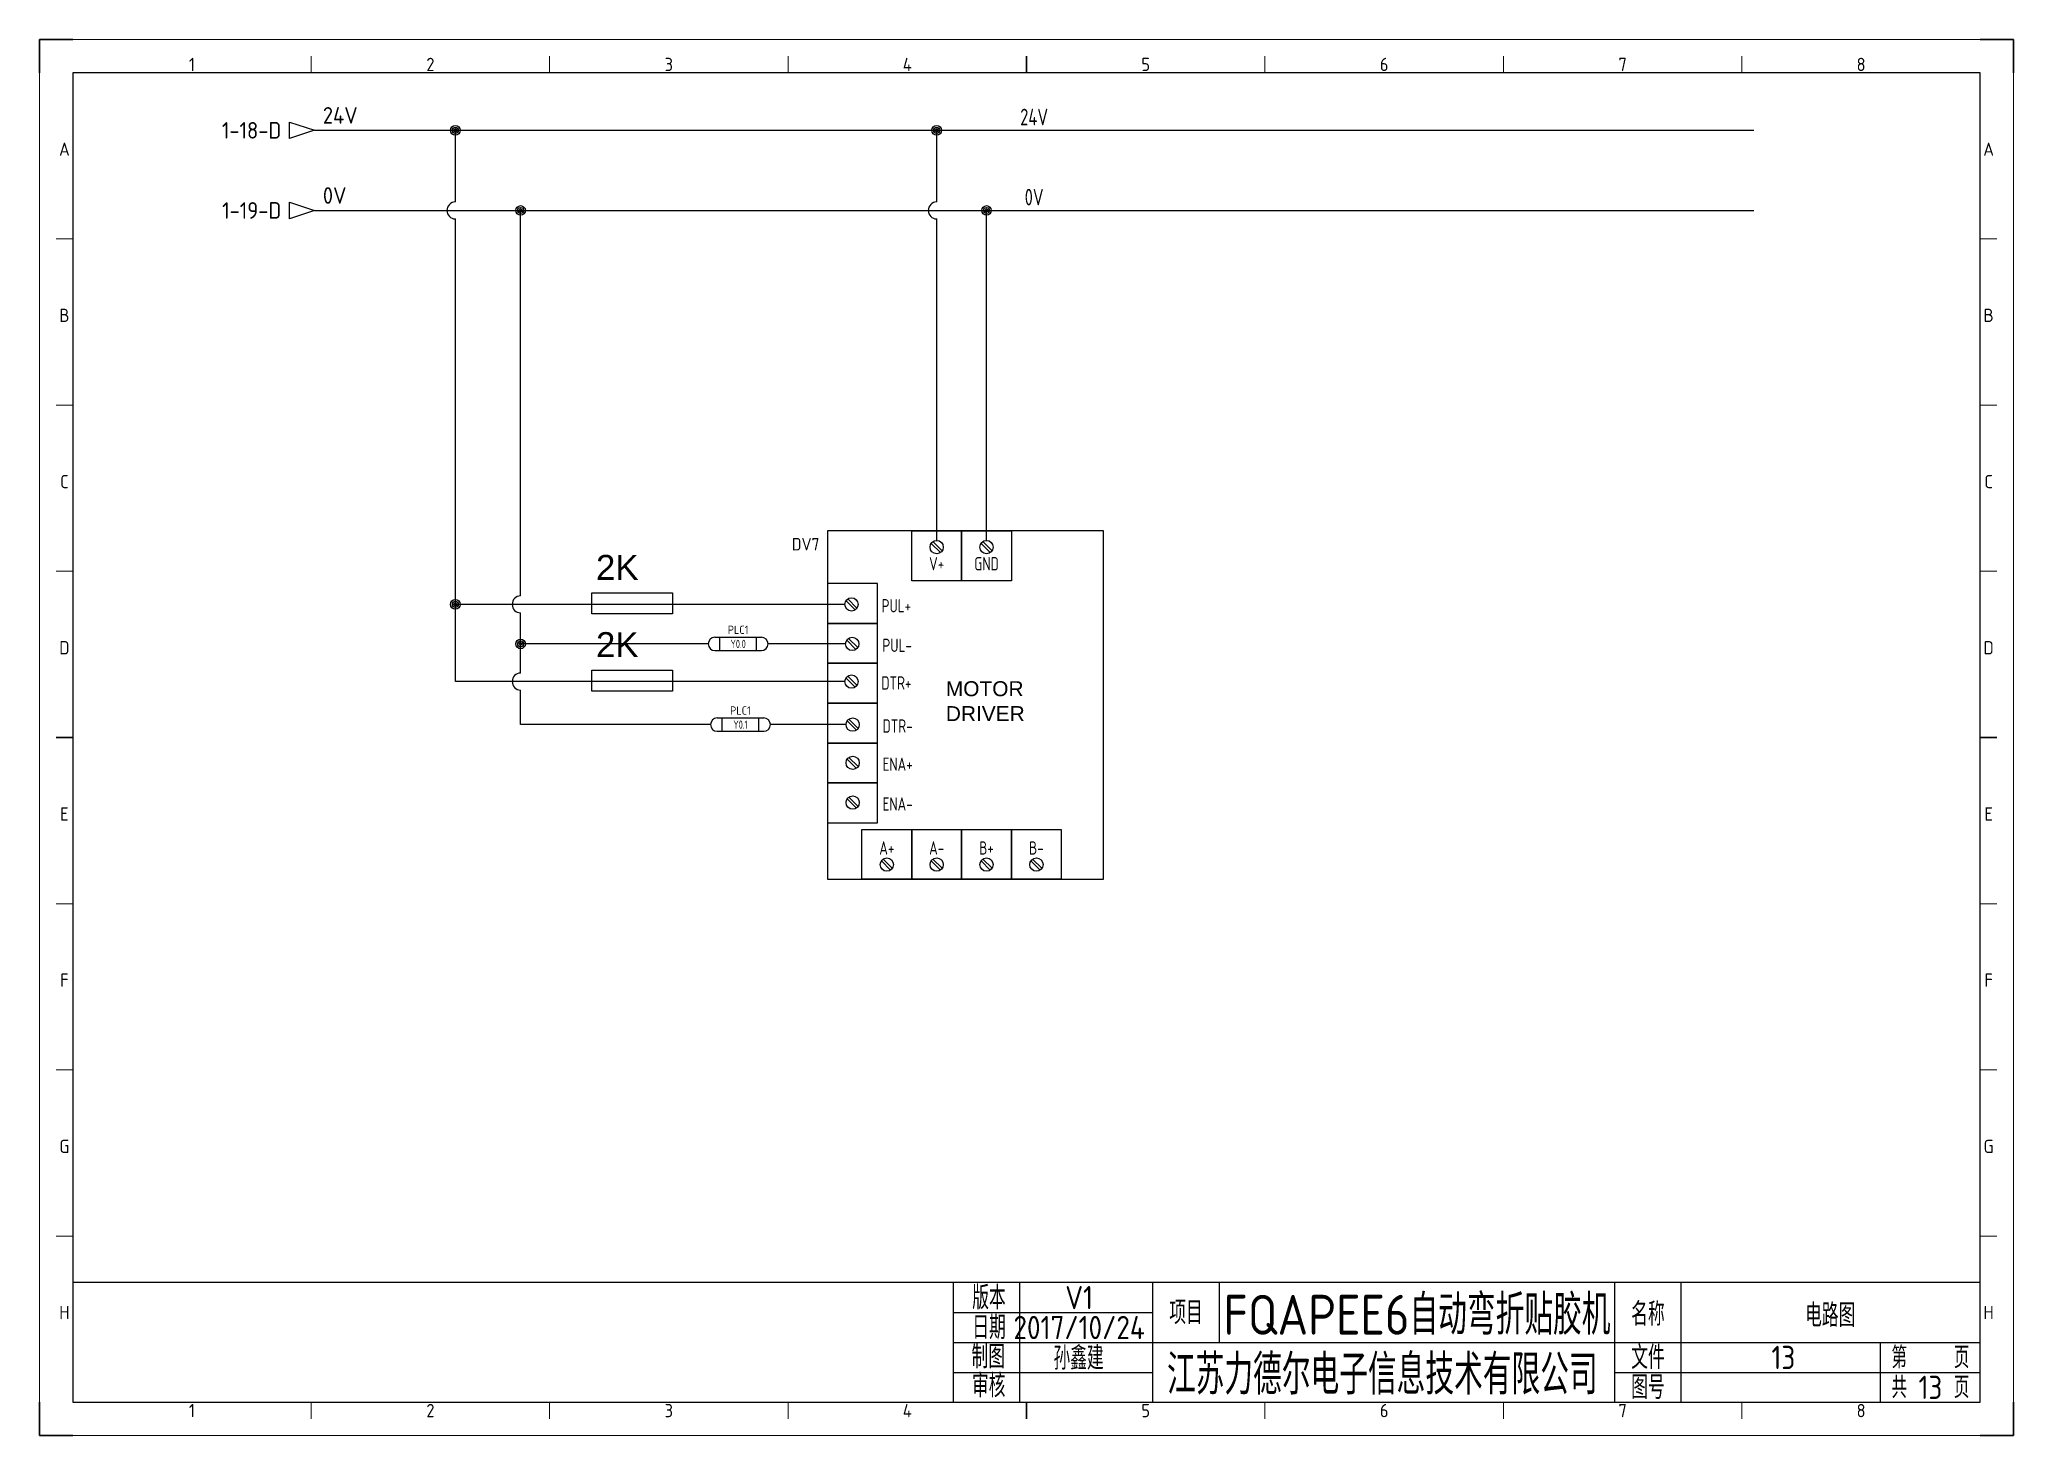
# Model space of a CAD drawing. Header units: millimetres. Extents: x 2425 to 3019, y 1396 to 1816.
import ezdxf
from ezdxf.enums import TextEntityAlignment as Align

# ---------------------------------------------------------------- set-up
doc = ezdxf.new("R2010")
doc.units = ezdxf.units.MM
for name, color, linetype in [('AE_BOR', 1, 'Continuous'), ('SYMS', 7, 'Continuous'), ('TAGS', 150, 'Continuous'), ('TERMS', 123, 'Continuous'), ('WIRENO', 72, 'Continuous'), ('WIREREF_DEST', 52, 'Continuous'), ('WIRES', 7, 'Continuous'), ('XREF', 7, 'Continuous'), ('图框_标题栏属性', 1, 'Continuous'), ('图框_标题栏文字', 6, 'Continuous')]:
    doc.layers.add(name, color=color, linetype=linetype)
doc.styles.add('ACGBTS', font='ISOCP.SHX')
doc.styles.get("Standard").update_dxf_attribs({"font": 'arial.ttf'})
doc.styles.add('WD_IEC', font='ISOCP2.shx', dxfattribs={"height": 4, "bigfont": 'gbcbig.shx'})
doc.styles.add('工程字', font='gbenor.shx', dxfattribs={"bigfont": 'gbcbig.shx'})

# ---------------------------------------------------------------- blocks, each defined once
blk = doc.blocks.new('Border')
for p, q in [((584, 410), (10, 410)), ((10, 410), (10, 10)), ((584, 10), (584, 410)), ((10, 10), (584, 10))]:
    blk.add_line(p, q)
at = {"layer": 'AE_BOR', "color": 1, "lineweight": 30}
for p, q in [((10, 420), (0, 420)), ((0, 420), (0, 410)), ((594, 420), (584, 420)), ((594, 410), (594, 420)), ((297, 410), (297, 415)), ((5, 210), (10, 210)), ((584, 210), (589, 210)), ((0, 0), (0, 10)), ((297, 5), (297, 10)), ((594, 0), (594, 10)), ((0, 0), (10, 0)), ((594, 0), (584, 0))]:
    blk.add_line(p, q, dxfattribs=at)
at = {"layer": 'AE_BOR', "color": 1, "lineweight": 15}
for p, q in [((0, 420), (594, 420)), ((0, 0), (0, 420)), ((594, 420), (594, 0)), ((81.75, 410), (81.75, 415)), ((153.5, 410), (153.5, 415)), ((225.25, 410), (225.25, 415)), ((368.75, 410), (368.75, 415)), ((440.5, 410), (440.5, 415)), ((512.25, 410), (512.25, 415)), ((10, 360), (5, 360)), ((589, 360), (584, 360)), ((10, 310), (5, 310)), ((589, 310), (584, 310)), ((10, 260), (5, 260)), ((589, 260), (584, 260)), ((10, 160), (5, 160)), ((589, 160), (584, 160)), ((10, 110), (5, 110)), ((589, 110), (584, 110)), ((10, 60), (5, 60)), ((589, 60), (584, 60)), ((81.75, 5), (81.75, 10)), ((153.5, 5), (153.5, 10)), ((225.25, 5), (225.25, 10)), ((368.75, 5), (368.75, 10)), ((440.5, 5), (440.5, 10)), ((512.25, 5), (512.25, 10)), ((594, 0), (0, 0))]:
    blk.add_line(p, q, dxfattribs=at)
at = {"layer": 'AE_BOR', "color": 1, "lineweight": 15, "style": 'ACGBTS'}
for s, p in [('1', (45.875, 412.5)), ('2', (117.625, 412.5)), ('3', (189.375, 412.5)), ('4', (261.125, 412.5)), ('5', (332.875, 412.5)), ('6', (404.625, 412.5)), ('7', (476.375, 412.5)), ('8', (548.125, 412.5)), ('A', (7.5, 387)), ('A', (586.5, 387)), ('B', (7.5, 337)), ('B', (586.5, 337)), ('C', (7.5, 287)), ('C', (586.5, 287)), ('D', (7.5, 237)), ('D', (586.5, 237)), ('E', (7.5, 187)), ('E', (586.5, 187)), ('F', (7.5, 137)), ('F', (586.5, 137)), ('G', (7.5, 87)), ('G', (586.5, 87)), ('H', (7.5, 37)), ('H', (586.5, 37)), ('1', (45.875, 7.5)), ('2', (117.625, 7.5)), ('3', (189.375, 7.5)), ('4', (261.125, 7.5)), ('5', (332.875, 7.5)), ('6', (404.625, 7.5)), ('7', (476.375, 7.5)), ('8', (548.125, 7.5))]:
    blk.add_text(s, height=4, dxfattribs=at).set_placement(p, align=Align.MIDDLE)
blk = doc.blocks.new('TITLE3')
for p, q in [((-309, 0), (-309, 36)), ((-289, 0), (-289, 36)), ((-249, 0), (-249, 36)), ((-249, 0), (-249, 36)), ((-249, 0), (-249, 36)), ((-229, 36), (-229, 27)), ((-110, 0), (-110, 36)), ((-90, 0), (-90, 36)), ((-309, 27), (-249, 27)), ((-229, 27), (-229, 18)), ((-309, 18), (-248.01, 18)), ((-249, 18), (0, 18)), ((-30, 0), (-30, 18)), ((-309, 9), (-249, 9)), ((-110, 9), (0, 9)), ((-289, 4.18), (-289, 4.18)), ((-289, 4.18), (-289, 4.18))]:
    blk.add_line(p, q)
blk.add_lwpolyline([(-309, 36), (-574, 36), (-574, 0), (-309, 0)], close=True)
blk.add_lwpolyline([(-309, 0), (0, 0), (0, 36), (-309, 36)])
at = {"flags": 9}
blk.add_attdef('WD_TB', (0, 0), '', height=2.5, dxfattribs=at)
at = {"layer": '图框_标题栏属性', "style": '工程字'}
for tag, height, p in [('版本', 7, (-271.17, 31.5)), ('项目', 12, (-169.5, 27)), ('名称', 7, (-45.16, 26.53)), ('日期', 7, (-271.17, 22.5)), ('制图', 7, (-271.33, 13.69)), ('公司名称', 12, (-179.94, 9)), ('文件', 7, (-59.26, 13.5)), ('页数', 7, (-15, 13.5)), ('审核', 7, (-270.7, 4.72)), ('图号', 7, (-59.26, 4.5)), ('总数', 7, (-15, 4.5))]:
    blk.add_attdef(tag, text='', height=height, dxfattribs=at).set_placement(p, align=Align.MIDDLE)
at = {"layer": '图框_标题栏文字', "style": '工程字'}
for s, height, p in [('版本', 7, (-298.29, 31.5)), ('项目', 7, (-239, 27)), ('名称', 7, (-100, 26.53)), ('日期', 7, (-298.29, 22.5)), ('制图', 7, (-298.51, 13.69)), ('文件', 7, (-100, 13.5)), ('第    页', 6.5, (-15, 13.5)), ('审核', 7, (-298.37, 5.01)), ('图号', 7, (-100, 4.5)), ('共    页', 6.5, (-15, 4.5))]:
    blk.add_text(s, height=height, dxfattribs=at).set_placement(p, align=Align.MIDDLE_CENTER)
blk = doc.blocks.new('BUJINDRIVE')
for p, q in [((-1.65, -0.88), (1.12, -3.65)), ((-1.12, -0.35), (1.65, -3.12)), ((13.35, -0.88), (16.12, -3.65)), ((13.88, -0.35), (16.65, -3.12)), ((-26.77, -17.57), (-23.99, -20.35)), ((-27.3, -18.1), (-24.52, -20.88)), ((-26.53, -29.48), (-23.75, -32.25)), ((-27.06, -30.01), (-24.28, -32.79)), ((-27.3, -41.33), (-24.52, -44.11)), ((-26.77, -40.8), (-23.99, -43.58)), ((-26.93, -54.28), (-24.15, -57.06)), ((-26.4, -53.75), (-23.62, -56.53)), ((-26.4, -65.25), (-23.62, -68.03)), ((-26.93, -65.78), (-24.15, -68.56)), ((-26.4, -77.21), (-23.62, -79.99)), ((-17.85, -84.95), (-17.85, -72.95)), ((-26.93, -77.74), (-24.15, -80.52)), ((-32.85, -84.95), (-17.85, -84.95)), ((-16.65, -96.39), (-13.88, -99.17)), ((-16.12, -95.86), (-13.35, -98.64)), ((-1.65, -96.39), (1.12, -99.17)), ((-1.12, -95.86), (1.65, -98.64)), ((13.35, -96.39), (16.12, -99.17)), ((13.88, -95.86), (16.65, -98.64)), ((28.35, -96.39), (31.12, -99.17)), ((28.88, -95.86), (31.65, -98.64))]:
    blk.add_line(p, q)
for points in [[(-32.85, 2.89), (-32.85, -101.95), (50.24, -101.95), (50.24, 2.89)], [(-7.5, 2.89), (7.5, 2.89), (7.5, -12.11), (-7.5, -12.11)], [(7.5, 2.89), (22.5, 2.89), (22.5, -12.11), (7.5, -12.11)], [(-32.85, -24.95), (-17.85, -24.95), (-17.85, -12.95), (-32.85, -12.95)], [(-32.85, -36.95), (-17.85, -36.95), (-17.85, -24.95), (-32.85, -24.95)], [(-32.85, -48.95), (-17.85, -48.95), (-17.85, -36.95), (-32.85, -36.95)], [(-32.85, -60.95), (-17.85, -60.95), (-17.85, -48.95), (-32.85, -48.95)], [(-32.85, -72.95), (-17.85, -72.95), (-17.85, -60.95), (-32.85, -60.95)], [(-32.85, -84.95), (-17.85, -84.95), (-17.85, -72.95), (-32.85, -72.95)], [(-22.5, -86.95), (-7.5, -86.95), (-7.5, -101.95), (-22.5, -101.95)], [(-7.5, -86.95), (7.5, -86.95), (7.5, -101.95), (-7.5, -101.95)], [(7.5, -86.95), (22.5, -86.95), (22.5, -101.95), (7.5, -101.95)], [(22.5, -86.95), (37.5, -86.95), (37.5, -101.95), (22.5, -101.95)]]:
    blk.add_lwpolyline(points, close=True)
for centre in [(0, -2), (15, -2), (-25.64, -19.23), (-25.41, -31.13), (-25.64, -42.46), (-25.28, -55.41), (-25.28, -66.91), (-25.28, -78.87), (-15, -97.52), (0, -97.52), (15, -97.52), (30, -97.52)]:
    blk.add_circle(centre, 2)
at = {"insert": (2.75, -42.34), "char_height": 4.5, "attachment_point": 1}
blk.add_mtext_dynamic_manual_height_columns('MOTOR DRIVER', width=19.7866, gutter_width=8.12, heights=[0], dxfattribs=at)
at = {"style": 'WD_IEC'}
for tag, p in [('TAG1', (-35.29, -3.01)), ('INST', (-68.13, -6.3)), ('LOC', (-68.13, -11.55)), ('RATING1', (-68.13, -23.55)), ('XREF', (-68.13, -29.55)), ('DESC1', (-68.13, -35.33)), ('DESC2', (-68.13, -40.58)), ('DESC3', (-68.13, -45.83))]:
    blk.add_attdef(tag, text='', height=3.75, dxfattribs=at).set_placement(p, align=Align.RIGHT)
at = {"style": 'WD_IEC', "flags": 1}
for tag, p, height in [('X2TERM01', (0, 0), 0.32), ('X2TERM02', (15, 0), 0.32), ('MFG', (-92.47, -11.55), 2.25), ('CAT', (-92.47, -15.3), 2.25), ('X4TERM03', (-27.64, -19.23), 0.32), ('X4TERM04', (-27.41, -31.13), 0.32), ('ASSYCODE', (-95.09, -42.3), 1.5), ('FAMILY', (-95.09, -44.55), 1.5), ('CATDESC', (-95.09, -46.8), 1.5), ('X4TERM05', (-27.64, -42.46), 0.32), ('X4TERM06', (-27.28, -55.41), 0.32), ('X4TERM11', (-27.28, -66.91), 0.32), ('X4TERM12', (-27.28, -78.87), 0.32), ('X8TERM07', (-15, -99.52), 0.32), ('X8TERM08', (0, -99.52), 0.32), ('X8TERM09', (15, -99.52), 0.32), ('X8TERM10', (30, -99.52), 0.32)]:
    blk.add_attdef(tag, p, '', height=height, dxfattribs=at)
at = {"style": 'WD_IEC', "width": 0.8}
for tag, p in [('TERM01', (0, -5)), ('TERM02', (15, -5)), ('TERM03', (-12.12, -17.64)), ('TERM04', (-11.88, -29.55)), ('TERM05', (-12.12, -40.87)), ('TERM06', (-11.75, -53.82)), ('TERM11', (-11.75, -65.32)), ('TERM12', (-11.75, -77.28))]:
    blk.add_attdef(tag, text='', height=4, dxfattribs=at).set_placement(p, align=Align.TOP_CENTER)
for tag, p in [('TERM07', (-15, -94.52)), ('TERM08', (0, -94.52)), ('TERM09', (15, -94.52)), ('TERM10', (30, -94.52))]:
    blk.add_attdef(tag, text='', height=4, dxfattribs=at).set_placement(p, align=Align.CENTER)
blk = doc.blocks.new('HA1D3')
blk.add_lwpolyline([(0, 0), (-3.75, -1.25), (-3.75, 1.25)], close=True)
at = {"style": 'WD_IEC'}
for tag, p, height, flags in [('WIRENO', (1.25, 1), 2.5, 8), ('X1TERM01', (0, 0), 0.32, 1)]:
    blk.add_attdef(tag, p, '', height=height, dxfattribs=dict(at, flags=flags))
blk.add_attdef('XREF', text='', height=2.5, dxfattribs=at).set_placement((-5, 0), align=Align.MIDDLE_RIGHT)
at = {"style": 'WD_IEC', "flags": 1}
blk.add_attdef('SIGCODE', text='', height=1, dxfattribs=at).set_placement((-2.5, 1.8), align=Align.RIGHT)
at = {"style": 'WD_IEC'}
blk.add_attdef('DESC1', text='', height=2.5, dxfattribs=at).set_placement((1.25, -1), align=Align.TOP_LEFT)
blk = doc.blocks.new('WD_WNH')
at = {"linetype": 'Continuous', "style": 'WD_IEC', "width": 0.8}
blk.add_attdef('WIRENO', text='', height=2.5, dxfattribs=at).set_placement((0, 0.75), align=Align.CENTER)
at = {"style": 'WD_IEC', "flags": 1}
for tag, p in [('W08USER', (0, 0.375)), ('W04USER', (0, 0.875)), ('W05USER', (0, 0.75)), ('W09USER', (0, 0.25)), ('W03USER', (0, 1)), ('W06USER', (0, 0.625)), ('W07USER', (0, 0.5)), ('W02USER', (0, 1.125)), ('W01USER', (0, 1.25)), ('W10USER', (0, 0.125))]:
    blk.add_attdef(tag, text='', height=0.08, dxfattribs=at).set_placement(p, align=Align.CENTER)
blk = doc.blocks.new('WDDOT')
for radius in [0.72, 0.449, 0.223]:
    blk.add_circle((0, 0), radius)
blk = doc.blocks.new('PLCIOO2T')
for p, q in [((-7, 2), (7, 2)), ((-5.5, -2), (-5.5, 2)), ((5.5, -2), (5.5, 2)), ((-7, -2), (7, -2))]:
    blk.add_line(p, q)
for centre, start, end in [((-7, 0), 90, 270), ((7, 0), 270, 90)]:
    blk.add_arc(centre, 2, start, end)
at = {"style": 'WD_IEC'}
for tag, width, p in [('INST', 0.8, (0, 10)), ('LOC', 0.8, (0, 6.5)), ('XREF', 0.9, (0, -5)), ('LINE1', 0.9, (0, -7.5)), ('LINE2', 0.9, (0, -10))]:
    blk.add_attdef(tag, text='', height=2.5, dxfattribs=dict(at, width=width)).set_placement(p, align=Align.CENTER)
for tag, width, p in [('CAT', 0.9, (-32, 0.5)), ('DESC', 0.8, (-25, -2.5)), ('MFG', 0.8, (-25, 0.5)), ('DESCA01', 0.9, (-25, -6)), ('DESCB01', 0.9, (-25, -9)), ('DESCC01', 0.9, (-25, -12)), ('DESCD01', 0.9, (-25, -15)), ('DESCE01', 0.9, (-25, -18))]:
    blk.add_attdef(tag, text='', height=2.5, dxfattribs=dict(at, width=width)).set_placement(p, align=Align.RIGHT)
at = {"style": 'WD_IEC', "width": 0.8}
for tag, height, p in [('TERM01L', 2, (-7.25, 0)), ('TAGA01', 2.5, (0, 0)), ('TERM01R', 2, (7.25, 0))]:
    blk.add_attdef(tag, text='', height=height, dxfattribs=at).set_placement(p, align=Align.MIDDLE)
at = {"style": 'WD_IEC', "flags": 1}
for tag, p in [('X4TERM01L', (-9, 0)), ('X1TERM01R', (9, 0))]:
    blk.add_attdef(tag, p, '', height=0.16, dxfattribs=at)
at = {"linetype": 'Continuous', "style": 'WD_IEC', "flags": 9}
for tag, p in [('ASSYCODE', (-4.89, 2.32)), ('FAMILY', (-4.89, 2.82))]:
    blk.add_attdef(tag, text='', height=0.16, dxfattribs=at).set_placement(p, align=Align.CENTER)
at = {"style": 'WD_IEC'}
blk.add_attdef('TAG1', text='', height=2.5, dxfattribs=at).set_placement((0, 3), align=Align.CENTER)
at = {"style": 'WD_IEC', "width": 0.9}
blk.add_attdef('TERMDESC01L', text='', height=2, dxfattribs=at).set_placement((-10, -2), align=Align.TOP_RIGHT)
blk.add_attdef('TERMDESC01R', text='', height=2, dxfattribs=at).set_placement((10, -2), align=Align.TOP_LEFT)

msp = doc.modelspace()

# ---------------------------------------------------------------- linework, layer by layer
for points in [[(2591.45, 1649.38), (2615.69, 1649.38), (2615.69, 1643.06), (2591.45, 1643.06)], [(2591.45, 1626.15), (2615.69, 1626.15), (2615.69, 1619.83), (2591.45, 1619.83)]]:
    msp.add_lwpolyline(points, close=True)
at = {"layer": 'WIRES'}
for p, q in [((2507.99, 1788.55), (2941.07, 1788.55)), ((2550.36, 1766.99), (2550.36, 1788.55)), ((2695.2, 1766.99), (2695.2, 1788.55)), ((2507.99, 1764.45), (2941.07, 1764.45)), ((2570, 1648.47), (2570, 1764.45)), ((2710.2, 1665.16), (2710.2, 1764.45)), ((2550.36, 1622.7), (2550.36, 1761.91)), ((2695.2, 1665.16), (2695.2, 1761.91)), ((2667.56, 1645.93), (2550.36, 1645.93)), ((2570, 1625.24), (2570, 1643.39)), ((2626.46, 1634.03), (2570, 1634.03)), ((2667.79, 1634.03), (2644.46, 1634.03)), ((2667.56, 1622.7), (2550.36, 1622.7)), ((2570, 1609.75), (2570, 1620.16)), ((2627.16, 1609.75), (2570, 1609.75)), ((2667.92, 1609.75), (2645.16, 1609.75))]:
    msp.add_line(p, q, dxfattribs=at)
for centre in [(2550.36, 1764.45), (2695.2, 1764.45), (2570, 1645.93), (2570, 1622.7)]:
    msp.add_arc(centre, 2.54, 90, 270, dxfattribs=at)

# ---------------------------------------------------------------- block references
msp.add_blockref('Border', (2425.23, 1395.88))
msp.add_blockref('TITLE3', (3009.23, 1405.88)).add_auto_attribs({'总数': '13', '文件': '13', '名称': '电路图', '公司名称': '江苏力德尔电子信息技术有限公司', '项目': 'FQAPEE6自动弯折贴胶机', '制图': '孙鑫建', '日期': '2017/10/24', '版本': 'V1'})
at = {"layer": 'SYMS'}
ref = msp.add_blockref('HA1D3', (2507.99, 1788.55), dxfattribs=dict(at, xscale=2, yscale=2, zscale=2))
ref.add_attrib('XREF', '1-18-D', dxfattribs={"layer": 'XREF', "height": 5, "style": 'WD_IEC'}).set_placement((2497.99, 1788.55), align=Align.MIDDLE_RIGHT)
ref.add_attrib('WIRENO', '24V', (2510.49, 1790.55), dxfattribs={"layer": 'WIREREF_DEST', "height": 5, "style": 'WD_IEC', "flags": 8})
at = {"layer": 'SYMS', "xscale": 2, "yscale": 2, "zscale": 2}
for p in [(2550.36, 1788.55), (2695.2, 1788.55), (2570, 1764.45), (2710.2, 1764.45), (2550.36, 1645.93), (2570, 1634.03)]:
    msp.add_blockref('WDDOT', p, dxfattribs=at)
at = {"layer": 'SYMS'}
ref = msp.add_blockref('HA1D3', (2507.99, 1764.45), dxfattribs=dict(at, xscale=2, yscale=2, zscale=2))
ref.add_attrib('XREF', '1-19-D', dxfattribs={"layer": 'XREF', "height": 5, "style": 'WD_IEC'}).set_placement((2497.99, 1764.45), align=Align.MIDDLE_RIGHT)
ref.add_attrib('WIRENO', '0V', (2510.49, 1766.45), dxfattribs={"layer": 'WIREREF_DEST', "height": 5, "style": 'WD_IEC', "flags": 8})
ref = msp.add_blockref('BUJINDRIVE', (2695.2, 1665.16), dxfattribs=at)
ref.add_attrib('TAG1', 'DV7', dxfattribs={"layer": 'TAGS', "height": 3.75, "style": 'WD_IEC'}).set_placement((2659.91, 1662.15), align=Align.RIGHT)
ref.add_attrib('TERM01', 'V+', dxfattribs={"layer": 'TERMS', "height": 4, "style": 'WD_IEC', "width": 0.8}).set_placement((2695.2, 1660.16), align=Align.TOP_CENTER)
ref.add_attrib('TERM02', 'GND', dxfattribs={"layer": 'TERMS', "height": 4, "style": 'WD_IEC', "width": 0.8}).set_placement((2710.2, 1660.16), align=Align.TOP_CENTER)
ref.add_attrib('TERM03', 'PUL+', dxfattribs={"layer": 'TERMS', "height": 4, "style": 'WD_IEC', "width": 0.8}).set_placement((2683.08, 1647.52), align=Align.TOP_CENTER)
ref.add_attrib('TERM04', 'PUL-', dxfattribs={"layer": 'TERMS', "height": 4, "style": 'WD_IEC', "width": 0.8}).set_placement((2683.31, 1635.61), align=Align.TOP_CENTER)
ref.add_attrib('TERM05', 'DTR+', dxfattribs={"layer": 'TERMS', "height": 4, "style": 'WD_IEC', "width": 0.8}).set_placement((2683.08, 1624.29), align=Align.TOP_CENTER)
ref.add_attrib('TERM06', 'DTR-', dxfattribs={"layer": 'TERMS', "height": 4, "style": 'WD_IEC', "width": 0.8}).set_placement((2683.44, 1611.34), align=Align.TOP_CENTER)
ref.add_attrib('TERM07', 'A+', dxfattribs={"layer": 'TERMS', "height": 4, "style": 'WD_IEC', "width": 0.8}).set_placement((2680.2, 1570.64), align=Align.CENTER)
ref.add_attrib('TERM08', 'A-', dxfattribs={"layer": 'TERMS', "height": 4, "style": 'WD_IEC', "width": 0.8}).set_placement((2695.2, 1570.64), align=Align.CENTER)
ref.add_attrib('TERM09', 'B+', dxfattribs={"layer": 'TERMS', "height": 4, "style": 'WD_IEC', "width": 0.8}).set_placement((2710.2, 1570.64), align=Align.CENTER)
ref.add_attrib('TERM10', 'B-', dxfattribs={"layer": 'TERMS', "height": 4, "style": 'WD_IEC', "width": 0.8}).set_placement((2725.2, 1570.64), align=Align.CENTER)
ref.add_attrib('TERM11', 'ENA+', dxfattribs={"layer": 'TERMS', "height": 4, "style": 'WD_IEC', "width": 0.8}).set_placement((2683.44, 1599.84), align=Align.TOP_CENTER)
ref.add_attrib('TERM12', 'ENA-', dxfattribs={"layer": 'TERMS', "height": 4, "style": 'WD_IEC', "width": 0.8}).set_placement((2683.44, 1587.88), align=Align.TOP_CENTER)
ref = msp.add_blockref('PLCIOO2T', (2635.46, 1634.03), dxfattribs=at)
ref.add_attrib('TAGA01', 'Y0.0', dxfattribs={"layer": 'TAGS', "height": 2.5, "style": 'WD_IEC', "width": 0.8}).set_placement((2635.46, 1634.03), align=Align.MIDDLE)
ref.add_attrib('TAG1', 'PLC1', dxfattribs={"layer": 'TAGS', "height": 2.5, "style": 'WD_IEC'}).set_placement((2635.46, 1637.03), align=Align.CENTER)
ref = msp.add_blockref('PLCIOO2T', (2636.16, 1609.75), dxfattribs=at)
ref.add_attrib('TAGA01', 'Y0.1', dxfattribs={"layer": 'TAGS', "height": 2.5, "style": 'WD_IEC', "width": 0.8}).set_placement((2636.16, 1609.75), align=Align.MIDDLE)
ref.add_attrib('TAG1', 'PLC1', dxfattribs={"layer": 'TAGS', "height": 2.5, "style": 'WD_IEC'}).set_placement((2636.16, 1612.75), align=Align.CENTER)
at = {"layer": 'WIRENO'}
ref = msp.add_blockref('WD_WNH', (2724.53, 1788.55), dxfattribs=dict(at, xscale=2, yscale=2, zscale=2))
ref.add_attrib('WIRENO', '24V', dxfattribs={"linetype": 'Continuous', "height": 5, "style": 'WD_IEC', "width": 0.8}).set_placement((2724.53, 1790.05), align=Align.CENTER)
ref = msp.add_blockref('WD_WNH', (2724.53, 1764.45), dxfattribs=dict(at, xscale=2, yscale=2, zscale=2))
ref.add_attrib('WIRENO', '0V', dxfattribs={"linetype": 'Continuous', "height": 5, "style": 'WD_IEC', "width": 0.8}).set_placement((2724.53, 1765.95), align=Align.CENTER)

# ---------------------------------------------------------------- texts
at = {"char_height": 7.5, "attachment_point": 1}
for insert in [(2592.68, 1660.81), (2592.68, 1637.57)]:
    msp.add_mtext_dynamic_manual_height_columns('2K', width=23.0775, gutter_width=12.5, heights=[0], dxfattribs=dict(at, insert=insert))

doc.saveas('drawing.dxf')
